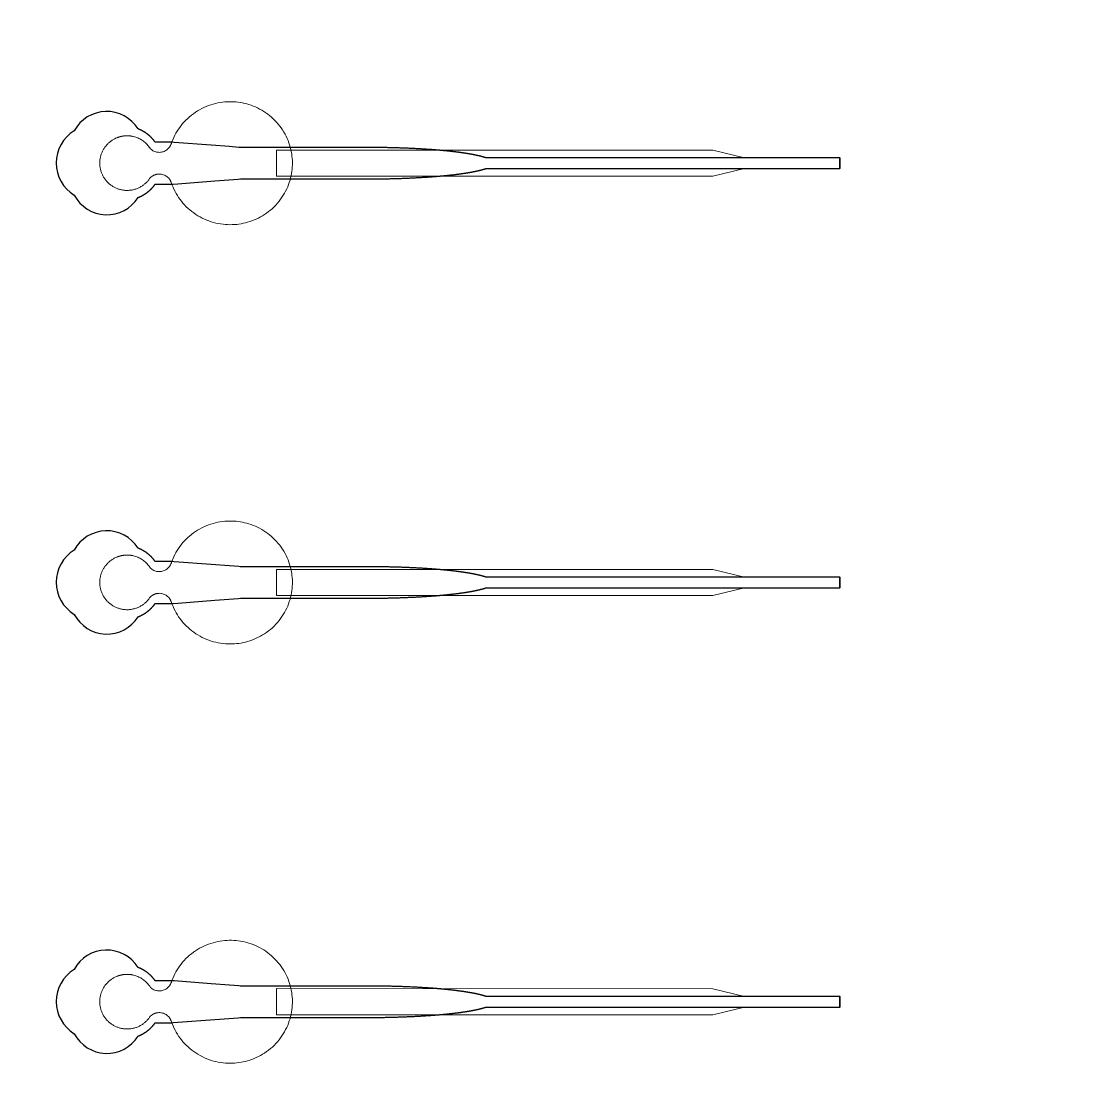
# Model space of a CAD drawing. Header units: inches. Extents: x -52997 to 52003, y -52254 to 52746.
# Drawn here: x 12272 to 17342, y -6581 to -1513 of the extents above; entities that cross this region are included whole.
import ezdxf

# ---------------------------------------------------------------- set-up
doc = ezdxf.new("R2010")
doc.units = ezdxf.units.IN
doc.header["$MEASUREMENT"] = 0
doc.layers.add('1', color=1, linetype='Continuous')
doc.layers.add('2', color=140, linetype='Continuous', lineweight=0)
doc.layers.add('3', color=90, linetype='Continuous', lineweight=0)

msp = doc.modelspace()

# ---------------------------------------------------------------- linework, layer by layer
at = {"layer": '1'}
for points in [[(-16283.4, -47485.7), (0, -47485.7), (16283.4, -47485.7, 5.999107)], [(-16250, -47285.7), (0, -47285.7), (16250, -47285.7, 5.986812)], [(-13685.8, -45485.7), (0, -45485.7), (13685.8, -45485.7, 6.794322)], [(12829.1, -2353.6), (12829.5, -2353.4), (12830.3, -2353.1), (12831.2, -2352.8), (12832, -2352.4), (12832.8, -2352.1), (12833.7, -2351.8), (12834.5, -2351.4), (12835.4, -2351), (12836.2, -2350.7), (12837.1, -2350.3), (12838, -2349.9), (12838.8, -2349.5), (12839.7, -2349.1), (12840.5, -2348.7), (12841.4, -2348.3), (12842.2, -2347.9), (12843.1, -2347.5), (12844, -2347.1), (12844.8, -2346.6), (12845.7, -2346.2), (12846.5, -2345.8), (12847.4, -2345.3), (12848.2, -2344.9), (12849.1, -2344.4), (12850, -2343.9), (12850.8, -2343.5), (12851.7, -2343), (12852.5, -2342.5), (12853.4, -2342), (12854.2, -2341.5), (12855.1, -2341), (12855.9, -2340.5), (12856.8, -2340), (12857.6, -2339.5), (12858.5, -2339), (12859.3, -2338.4), (12860.2, -2337.9), (12861, -2337.3), (12861.9, -2336.8), (12862.7, -2336.2), (12863.6, -2335.7), (12864.4, -2335.1), (12865.2, -2334.6), (12866.1, -2334), (12866.9, -2333.4), (12867.7, -2332.8), (12868.6, -2332.2), (12869.4, -2331.6), (12870.2, -2331), (12871, -2330.4), (12871.8, -2329.8), (12872.6, -2329.2), (12873.5, -2328.6), (12874.3, -2328), (12875.1, -2327.3), (12875.9, -2326.7), (12876.7, -2326.1), (12877.5, -2325.4), (12878.3, -2324.8), (12879, -2324.1), (12879.8, -2323.5), (12880.6, -2322.8), (12881.4, -2322.2), (12882.2, -2321.5), (12882.9, -2320.8), (12883.7, -2320.1), (12884.5, -2319.5), (12885.2, -2318.8), (12886, -2318.1), (12886.7, -2317.4), (12887.5, -2316.7), (12888.2, -2316), (12888.9, -2315.3), (12889.7, -2314.6), (12890.4, -2313.9), (12891.1, -2313.2), (12891.8, -2312.5), (12892.5, -2311.7), (12893.2, -2311), (12893.9, -2310.3), (12894.6, -2309.6), (12895.3, -2308.8), (12896, -2308.1), (12896.7, -2307.4), (12897.3, -2306.6), (12898, -2305.9), (12898.7, -2305.2), (12899.3, -2304.4), (12900, -2303.7), (12900.6, -2302.9), (12901.3, -2302.2), (12901.9, -2301.4), (12902.5, -2300.7), (12903.2, -2299.9), (12903.8, -2299.1), (12904.4, -2298.4), (12905, -2297.6), (12905.6, -2296.9), (12906.2, -2296.1), (12906.8, -2295.3), (12907.3, -2294.6), (12907.9, -2293.8), (12908.5, -2293), (12909, -2292.3), (12909.6, -2291.5), (12910.1, -2290.7), (12910.7, -2290), (12954.3, -2290), (12976.1, -2290), (12987, -2290), (12989.7, -2290), (12991, -2290), (12991.1, -2290), (12991.1, -2290), (12991.1, -2290), (12991.1, -2290), (12991.1, -2289.9), (12991.2, -2289.9), (12991.6, -2289.9), (12992.2, -2289.9), (12993.6, -2289.8), (12996.4, -2289.5), (13018.5, -2287.9), (13195.1, -2274.3), (13283.4, -2267.5), (13305.5, -2265.8), (13316.6, -2265), (13316.9, -2265), (13317, -2265), (13317, -2265), (13317.1, -2265), (13317.2, -2265), (13317.5, -2265), (13578, -2265), (13584.3, -2265), (13596.9, -2265), (13697.4, -2265), (13898.4, -2265), (13911, -2265), (13917.3, -2265), (13920.4, -2265), (13922, -2265), (13922.4, -2265), (13922.6, -2265), (13922.7, -2265), (13922.7, -2265), (13922.7, -2265), (13922.8, -2265), (13923.3, -2265), (13927.9, -2264.9), (13932.5, -2264.9), (13937.1, -2264.9), (13941.8, -2264.9), (13946.4, -2264.9), (13951.1, -2264.9), (13955.7, -2264.8), (13960.4, -2264.8), (13965.1, -2264.8), (13969.8, -2264.7), (13974.5, -2264.7), (13979.2, -2264.6), (13984, -2264.6), (13988.7, -2264.5), (13993.5, -2264.4), (13998.2, -2264.4), (14003, -2264.3), (14007.8, -2264.2), (14012.6, -2264.1), (14017.3, -2264), (14022.1, -2263.9), (14026.9, -2263.8), (14031.8, -2263.7), (14036.6, -2263.6), (14041.4, -2263.5), (14046.2, -2263.3), (14051, -2263.2), (14055.9, -2263.1), (14060.7, -2262.9), (14065.5, -2262.8), (14070.3, -2262.6), (14075.2, -2262.5), (14080, -2262.3), (14084.8, -2262.2), (14089.7, -2262), (14094.5, -2261.8), (14099.3, -2261.6), (14104.2, -2261.4), (14109, -2261.2), (14113.8, -2261), (14118.6, -2260.8), (14123.4, -2260.6), (14128.2, -2260.4), (14133, -2260.2), (14137.8, -2260), (14142.6, -2259.7), (14147.4, -2259.5), (14152.2, -2259.3), (14156.9, -2259), (14161.7, -2258.7), (14166.4, -2258.5), (14171.1, -2258.2), (14175.9, -2258), (14180.6, -2257.7), (14185.3, -2257.4), (14189.9, -2257.1), (14194.6, -2256.8), (14199.3, -2256.5), (14203.9, -2256.2), (14208.5, -2255.9), (14213.1, -2255.6), (14217.7, -2255.3), (14222.3, -2254.9), (14224.6, -2254.8), (14226.8, -2254.6), (14229.1, -2254.4), (14231.4, -2254.3), (14233.6, -2254.1), (14235.9, -2253.9), (14238.1, -2253.8), (14240.4, -2253.6), (14242.6, -2253.4), (14244.9, -2253.2), (14247.1, -2253), (14249.3, -2252.9), (14251.5, -2252.7), (14253.8, -2252.5), (14256, -2252.3), (14258.2, -2252.1), (14260.4, -2251.9), (14262.6, -2251.8), (14264.8, -2251.6), (14266.9, -2251.4), (14269.1, -2251.2), (14271.3, -2251), (14273.4, -2250.8), (14275.6, -2250.6), (14277.7, -2250.4), (14279.9, -2250.2), (14282, -2250), (14284.2, -2249.8), (14286.3, -2249.6), (14288.4, -2249.4), (14290.5, -2249.2), (14292.6, -2249), (14294.7, -2248.8), (14296.8, -2248.6), (14298.9, -2248.4), (14301, -2248.2), (14303, -2248), (14305.1, -2247.7), (14307.2, -2247.5), (14309.2, -2247.3), (14311.3, -2247.1), (14313.3, -2246.9), (14315.3, -2246.7), (14317.3, -2246.4), (14319.3, -2246.2), (14321.3, -2246), (14323.3, -2245.8), (14325.3, -2245.6), (14327.3, -2245.3), (14329.3, -2245.1), (14331.2, -2244.9), (14333.2, -2244.7), (14335.2, -2244.4), (14337.1, -2244.2), (14339, -2244), (14341, -2243.7), (14342.9, -2243.5), (14344.8, -2243.3), (14346.7, -2243), (14348.6, -2242.8), (14350.5, -2242.5), (14352.3, -2242.3), (14354.2, -2242.1), (14356, -2241.8), (14357.9, -2241.6), (14359.7, -2241.3), (14361.6, -2241.1), (14363.4, -2240.9), (14365.2, -2240.6), (14367, -2240.4), (14368.8, -2240.1), (14370.6, -2239.9), (14372.4, -2239.6), (14374.1, -2239.4), (14375.9, -2239.1), (14377.6, -2238.9), (14379.4, -2238.6), (14381.1, -2238.3), (14382.8, -2238.1), (14384.5, -2237.8), (14386.2, -2237.6), (14387.9, -2237.3), (14389.6, -2237.1), (14391.3, -2236.8), (14392.9, -2236.5), (14394.6, -2236.3), (14396.2, -2236), (14397.9, -2235.8), (14399.5, -2235.5), (14401.1, -2235.2), (14402.7, -2235), (14404.3, -2234.7), (14405.9, -2234.4), (14407.5, -2234.2), (14409, -2233.9), (14410.6, -2233.6), (14412.1, -2233.3), (14413.6, -2233.1), (14415.2, -2232.8), (14416.7, -2232.5), (14418.2, -2232.3), (14419.7, -2232), (14421.2, -2231.7), (14422.6, -2231.4), (14424.1, -2231.2), (14425.5, -2230.9), (14427, -2230.6), (14428.4, -2230.3), (14429.8, -2230), (14431.2, -2229.8), (14432.6, -2229.5), (14434, -2229.2), (14435.4, -2228.9), (14436.8, -2228.6), (14438.1, -2228.4), (14439.5, -2228.1), (14440.8, -2227.8), (14442.1, -2227.5), (14443.4, -2227.2), (14444.7, -2226.9), (14446, -2226.6), (14447.3, -2226.4), (14448.6, -2226.1), (14449.8, -2225.8), (14451.1, -2225.5), (14452.3, -2225.2), (14453.5, -2224.9), (14454.7, -2224.6), (14456, -2224.3), (14457.1, -2224), (14458.3, -2223.8), (14459.5, -2223.5), (14460.7, -2223.2), (14461.8, -2222.9), (14462.9, -2222.6), (14464.1, -2222.3), (14465.2, -2222), (14466.3, -2221.7), (14467.4, -2221.4), (14468.5, -2221.1), (14469.5, -2220.8), (14470.6, -2220.5), (14471.6, -2220.2), (14472.7, -2219.9), (14473.7, -2219.6), (14474.7, -2219.3), (14475.7, -2219), (14476.7, -2218.8), (14477.7, -2218.5), (14478.7, -2218.2), (14479.6, -2217.9), (14480.6, -2217.6), (14481.5, -2217.3), (14482.5, -2217), (14483.4, -2216.7), (14484.3, -2216.4), (14485.2, -2216.1), (14486.1, -2215.8), (14486.9, -2215.5), (14488.3, -2215), (16174, -2215.2), (16174, -2165), (14488.4, -2165), (14488.1, -2164.9), (14487.3, -2164.6), (14486.4, -2164.2), (14485.5, -2163.9), (14484.6, -2163.6), (14483.7, -2163.3), (14482.8, -2163), (14481.9, -2162.7), (14480.9, -2162.4), (14480, -2162.2), (14479, -2161.9), (14478.1, -2161.6), (14477.1, -2161.3), (14476.1, -2161), (14475.1, -2160.7), (14474.1, -2160.4), (14473, -2160.1), (14472, -2159.8), (14471, -2159.5), (14469.9, -2159.2), (14468.8, -2158.9), (14467.7, -2158.6), (14466.6, -2158.3), (14465.5, -2158), (14464.4, -2157.7), (14463.3, -2157.4), (14462.2, -2157.1), (14461, -2156.8), (14459.9, -2156.5), (14458.7, -2156.2), (14457.5, -2155.9), (14456.3, -2155.6), (14455.1, -2155.4), (14453.9, -2155.1), (14452.7, -2154.8), (14451.4, -2154.5), (14450.2, -2154.2), (14448.9, -2153.9), (14447.7, -2153.6), (14446.4, -2153.3), (14445.1, -2153), (14443.8, -2152.8), (14442.5, -2152.5), (14441.1, -2152.2), (14439.8, -2151.9), (14438.5, -2151.6), (14437.1, -2151.3), (14435.8, -2151.1), (14434.4, -2150.8), (14433, -2150.5), (14431.6, -2150.2), (14430.2, -2149.9), (14428.8, -2149.7), (14427.3, -2149.4), (14425.9, -2149.1), (14424.4, -2148.8), (14423, -2148.5), (14421.5, -2148.3), (14420, -2148), (14418.5, -2147.7), (14417, -2147.4), (14415.5, -2147.2), (14414, -2146.9), (14412.5, -2146.6), (14410.9, -2146.3), (14409.4, -2146.1), (14407.8, -2145.8), (14406.2, -2145.5), (14404.7, -2145.3), (14403.1, -2145), (14401.5, -2144.7), (14399.8, -2144.5), (14398.2, -2144.2), (14396.6, -2143.9), (14394.9, -2143.7), (14393.3, -2143.4), (14391.6, -2143.2), (14390, -2142.9), (14388.3, -2142.6), (14386.6, -2142.4), (14384.9, -2142.1), (14383.2, -2141.9), (14381.5, -2141.6), (14379.7, -2141.4), (14378, -2141.1), (14376.2, -2140.8), (14374.5, -2140.6), (14372.7, -2140.3), (14370.9, -2140.1), (14369.2, -2139.8), (14367.4, -2139.6), (14365.6, -2139.3), (14363.8, -2139.1), (14361.9, -2138.9), (14360.1, -2138.6), (14358.3, -2138.4), (14356.4, -2138.1), (14354.6, -2137.9), (14352.7, -2137.6), (14350.8, -2137.4), (14349, -2137.2), (14347.1, -2136.9), (14345.2, -2136.7), (14343.3, -2136.5), (14341.3, -2136.2), (14339.4, -2136), (14337.5, -2135.8), (14335.6, -2135.5), (14333.6, -2135.3), (14331.7, -2135.1), (14329.7, -2134.8), (14327.7, -2134.6), (14325.7, -2134.4), (14323.8, -2134.2), (14321.8, -2133.9), (14319.8, -2133.7), (14317.7, -2133.5), (14315.7, -2133.3), (14313.7, -2133.1), (14311.7, -2132.8), (14309.6, -2132.6), (14307.6, -2132.4), (14305.5, -2132.2), (14303.5, -2132), (14301.4, -2131.8), (14299.3, -2131.6), (14297.3, -2131.4), (14295.2, -2131.1), (14293.1, -2130.9), (14291, -2130.7), (14288.9, -2130.5), (14286.8, -2130.3), (14284.6, -2130.1), (14282.5, -2129.9), (14280.4, -2129.7), (14278.2, -2129.5), (14276.1, -2129.3), (14273.9, -2129.1), (14271.8, -2128.9), (14269.6, -2128.8), (14267.4, -2128.6), (14265.3, -2128.4), (14263.1, -2128.2), (14260.9, -2128), (14258.7, -2127.8), (14256.5, -2127.6), (14254.3, -2127.4), (14252.1, -2127.3), (14249.9, -2127.1), (14247.7, -2126.9), (14245.4, -2126.7), (14243.2, -2126.5), (14241, -2126.4), (14238.7, -2126.2), (14236.5, -2126), (14234.2, -2125.8), (14232, -2125.7), (14229.7, -2125.5), (14227.5, -2125.3), (14225.2, -2125.2), (14220.6, -2124.8), (14216.1, -2124.5), (14211.5, -2124.2), (14206.9, -2123.9), (14202.3, -2123.6), (14197.6, -2123.3), (14193, -2123), (14188.3, -2122.7), (14183.7, -2122.4), (14179, -2122.1), (14174.3, -2121.9), (14169.6, -2121.6), (14164.9, -2121.3), (14160.1, -2121.1), (14155.4, -2120.8), (14150.6, -2120.6), (14145.9, -2120.3), (14141.1, -2120.1), (14136.4, -2119.9), (14131.6, -2119.6), (14126.8, -2119.4), (14122, -2119.2), (14117.2, -2119), (14112.4, -2118.8), (14107.6, -2118.6), (14102.8, -2118.4), (14098, -2118.2), (14093.2, -2118), (14088.4, -2117.9), (14083.6, -2117.7), (14078.8, -2117.5), (14074, -2117.4), (14069.2, -2117.2), (14064.4, -2117.1), (14059.6, -2116.9), (14054.8, -2116.8), (14050, -2116.7), (14045.2, -2116.5), (14040.4, -2116.4), (14035.6, -2116.3), (14030.8, -2116.2), (14026, -2116.1), (14021.2, -2116), (14016.5, -2115.9), (14011.7, -2115.8), (14007, -2115.7), (14002.2, -2115.6), (13997.5, -2115.5), (13992.7, -2115.5), (13988, -2115.4), (13983.3, -2115.3), (13978.6, -2115.3), (13973.9, -2115.2), (13969.2, -2115.2), (13964.6, -2115.1), (13959.9, -2115.1), (13955.3, -2115.1), (13950.6, -2115), (13946, -2115), (13941.4, -2115), (13936.8, -2115), (13934.5, -2115), (13933.9, -2115), (13933.7, -2115), (13933.5, -2115), (13933.3, -2115), (13931.7, -2115), (13925.3, -2115), (13912.6, -2115), (13861.6, -2115), (13657.7, -2115), (13606.7, -2115), (13581.2, -2115), (13574.8, -2115), (13573.2, -2115), (13317.5, -2115), (13317.1, -2115), (13317, -2115), (13317, -2115), (13316.9, -2115), (13316.9, -2115), (13316.5, -2114.9), (13315.1, -2114.8), (13309.6, -2114.4), (13265.5, -2111), (13177.1, -2104.2), (13000.5, -2090.7), (12995, -2090.2), (12992.2, -2090), (12991.5, -2090), (12991.2, -2090), (12991.1, -2090), (12991.1, -2090), (12991.1, -2090), (12991.1, -2090), (12991.1, -2090), (12991, -2090), (12990.7, -2090), (12988, -2090), (12982.5, -2090), (12971.6, -2090), (12949.8, -2090), (12928, -2090), (12917.1, -2090), (12911.7, -2090), (12911, -2090), (12910.8, -2090), (12910.7, -2090), (12910.7, -2090), (12910.7, -2090), (12910.7, -2090), (12910.7, -2089.9), (12910.3, -2089.4), (12909.5, -2088.2), (12908.7, -2087.1), (12907.8, -2086), (12907, -2084.9), (12906.1, -2083.8), (12905.3, -2082.6), (12904.4, -2081.5), (12903.5, -2080.4), (12902.6, -2079.3), (12901.7, -2078.2), (12900.8, -2077.1), (12899.8, -2076), (12898.9, -2074.9), (12897.9, -2073.8), (12896.9, -2072.7), (12896, -2071.7), (12895, -2070.6), (12893.9, -2069.5), (12892.9, -2068.4), (12891.9, -2067.4), (12890.8, -2066.3), (12889.8, -2065.3), (12888.7, -2064.2), (12887.6, -2063.2), (12886.5, -2062.2), (12885.4, -2061.1), (12884.3, -2060.1), (12883.1, -2059.1), (12882, -2058.1), (12880.8, -2057.1), (12879.7, -2056.1), (12878.5, -2055.1), (12877.3, -2054.2), (12876.1, -2053.2), (12874.9, -2052.3), (12873.7, -2051.3), (12872.4, -2050.4), (12871.2, -2049.4), (12869.9, -2048.5), (12868.7, -2047.6), (12867.4, -2046.7), (12866.1, -2045.8), (12864.9, -2044.9), (12863.6, -2044.1), (12862.3, -2043.2), (12860.9, -2042.4), (12859.6, -2041.5), (12858.3, -2040.7), (12857, -2039.9), (12855.6, -2039.1), (12854.3, -2038.3), (12852.9, -2037.5), (12851.5, -2036.8), (12850.2, -2036), (12848.8, -2035.3), (12847.4, -2034.5), (12846, -2033.8), (12844.6, -2033.1), (12843.2, -2032.4), (12841.8, -2031.8), (12840.4, -2031.1), (12839, -2030.4), (12837.6, -2029.8), (12836.2, -2029.2), (12834.7, -2028.6), (12833.3, -2028), (12831.9, -2027.4), (12830.4, -2026.8), (12829.2, -2026.4, 0.576044), (12524.6, -2035.7, 0.560065), (12524.6, -2342.2, 0.578435)], [(12829.1, -4353.6), (12829.5, -4353.4), (12830.3, -4353.1), (12831.2, -4352.8), (12832, -4352.4), (12832.8, -4352.1), (12833.7, -4351.8), (12834.5, -4351.4), (12835.4, -4351), (12836.2, -4350.7), (12837.1, -4350.3), (12838, -4349.9), (12838.8, -4349.5), (12839.7, -4349.1), (12840.5, -4348.7), (12841.4, -4348.3), (12842.2, -4347.9), (12843.1, -4347.5), (12844, -4347.1), (12844.8, -4346.6), (12845.7, -4346.2), (12846.5, -4345.8), (12847.4, -4345.3), (12848.2, -4344.9), (12849.1, -4344.4), (12850, -4343.9), (12850.8, -4343.5), (12851.7, -4343), (12852.5, -4342.5), (12853.4, -4342), (12854.2, -4341.5), (12855.1, -4341), (12855.9, -4340.5), (12856.8, -4340), (12857.6, -4339.5), (12858.5, -4339), (12859.3, -4338.4), (12860.2, -4337.9), (12861, -4337.3), (12861.9, -4336.8), (12862.7, -4336.2), (12863.6, -4335.7), (12864.4, -4335.1), (12865.2, -4334.6), (12866.1, -4334), (12866.9, -4333.4), (12867.7, -4332.8), (12868.6, -4332.2), (12869.4, -4331.6), (12870.2, -4331), (12871, -4330.4), (12871.8, -4329.8), (12872.6, -4329.2), (12873.5, -4328.6), (12874.3, -4328), (12875.1, -4327.3), (12875.9, -4326.7), (12876.7, -4326.1), (12877.5, -4325.4), (12878.3, -4324.8), (12879, -4324.1), (12879.8, -4323.5), (12880.6, -4322.8), (12881.4, -4322.2), (12882.2, -4321.5), (12882.9, -4320.8), (12883.7, -4320.1), (12884.5, -4319.5), (12885.2, -4318.8), (12886, -4318.1), (12886.7, -4317.4), (12887.5, -4316.7), (12888.2, -4316), (12888.9, -4315.3), (12889.7, -4314.6), (12890.4, -4313.9), (12891.1, -4313.2), (12891.8, -4312.5), (12892.5, -4311.7), (12893.2, -4311), (12893.9, -4310.3), (12894.6, -4309.6), (12895.3, -4308.8), (12896, -4308.1), (12896.7, -4307.4), (12897.3, -4306.6), (12898, -4305.9), (12898.7, -4305.2), (12899.3, -4304.4), (12900, -4303.7), (12900.6, -4302.9), (12901.3, -4302.2), (12901.9, -4301.4), (12902.5, -4300.7), (12903.2, -4299.9), (12903.8, -4299.1), (12904.4, -4298.4), (12905, -4297.6), (12905.6, -4296.9), (12906.2, -4296.1), (12906.8, -4295.3), (12907.3, -4294.6), (12907.9, -4293.8), (12908.5, -4293), (12909, -4292.3), (12909.6, -4291.5), (12910.1, -4290.7), (12910.7, -4290), (12954.3, -4290), (12976.1, -4290), (12987, -4290), (12989.7, -4290), (12991, -4290), (12991.1, -4290), (12991.1, -4290), (12991.1, -4290), (12991.1, -4290), (12991.1, -4289.9), (12991.2, -4289.9), (12991.6, -4289.9), (12992.2, -4289.9), (12993.6, -4289.8), (12996.4, -4289.5), (13018.5, -4287.9), (13195.1, -4274.3), (13283.4, -4267.5), (13305.5, -4265.8), (13316.6, -4265), (13316.9, -4265), (13317, -4265), (13317, -4265), (13317.1, -4265), (13317.2, -4265), (13317.5, -4265), (13578, -4265), (13584.3, -4265), (13596.9, -4265), (13697.4, -4265), (13898.4, -4265), (13911, -4265), (13917.3, -4265), (13920.4, -4265), (13922, -4265), (13922.4, -4265), (13922.6, -4265), (13922.7, -4265), (13922.7, -4265), (13922.7, -4265), (13922.8, -4265), (13923.3, -4265), (13927.9, -4264.9), (13932.5, -4264.9), (13937.1, -4264.9), (13941.8, -4264.9), (13946.4, -4264.9), (13951.1, -4264.9), (13955.7, -4264.8), (13960.4, -4264.8), (13965.1, -4264.8), (13969.8, -4264.7), (13974.5, -4264.7), (13979.2, -4264.6), (13984, -4264.6), (13988.7, -4264.5), (13993.5, -4264.4), (13998.2, -4264.4), (14003, -4264.3), (14007.8, -4264.2), (14012.6, -4264.1), (14017.3, -4264), (14022.1, -4263.9), (14026.9, -4263.8), (14031.8, -4263.7), (14036.6, -4263.6), (14041.4, -4263.5), (14046.2, -4263.3), (14051, -4263.2), (14055.9, -4263.1), (14060.7, -4262.9), (14065.5, -4262.8), (14070.3, -4262.6), (14075.2, -4262.5), (14080, -4262.3), (14084.8, -4262.2), (14089.7, -4262), (14094.5, -4261.8), (14099.3, -4261.6), (14104.2, -4261.4), (14109, -4261.2), (14113.8, -4261), (14118.6, -4260.8), (14123.4, -4260.6), (14128.2, -4260.4), (14133, -4260.2), (14137.8, -4260), (14142.6, -4259.7), (14147.4, -4259.5), (14152.2, -4259.3), (14156.9, -4259), (14161.7, -4258.7), (14166.4, -4258.5), (14171.1, -4258.2), (14175.9, -4258), (14180.6, -4257.7), (14185.3, -4257.4), (14189.9, -4257.1), (14194.6, -4256.8), (14199.3, -4256.5), (14203.9, -4256.2), (14208.5, -4255.9), (14213.1, -4255.6), (14217.7, -4255.3), (14222.3, -4254.9), (14224.6, -4254.8), (14226.8, -4254.6), (14229.1, -4254.4), (14231.4, -4254.3), (14233.6, -4254.1), (14235.9, -4253.9), (14238.1, -4253.8), (14240.4, -4253.6), (14242.6, -4253.4), (14244.9, -4253.2), (14247.1, -4253), (14249.3, -4252.9), (14251.5, -4252.7), (14253.8, -4252.5), (14256, -4252.3), (14258.2, -4252.1), (14260.4, -4251.9), (14262.6, -4251.8), (14264.8, -4251.6), (14266.9, -4251.4), (14269.1, -4251.2), (14271.3, -4251), (14273.4, -4250.8), (14275.6, -4250.6), (14277.7, -4250.4), (14279.9, -4250.2), (14282, -4250), (14284.2, -4249.8), (14286.3, -4249.6), (14288.4, -4249.4), (14290.5, -4249.2), (14292.6, -4249), (14294.7, -4248.8), (14296.8, -4248.6), (14298.9, -4248.4), (14301, -4248.2), (14303, -4248), (14305.1, -4247.7), (14307.2, -4247.5), (14309.2, -4247.3), (14311.3, -4247.1), (14313.3, -4246.9), (14315.3, -4246.7), (14317.3, -4246.4), (14319.3, -4246.2), (14321.3, -4246), (14323.3, -4245.8), (14325.3, -4245.6), (14327.3, -4245.3), (14329.3, -4245.1), (14331.2, -4244.9), (14333.2, -4244.7), (14335.2, -4244.4), (14337.1, -4244.2), (14339, -4244), (14341, -4243.7), (14342.9, -4243.5), (14344.8, -4243.3), (14346.7, -4243), (14348.6, -4242.8), (14350.5, -4242.5), (14352.3, -4242.3), (14354.2, -4242.1), (14356, -4241.8), (14357.9, -4241.6), (14359.7, -4241.3), (14361.6, -4241.1), (14363.4, -4240.9), (14365.2, -4240.6), (14367, -4240.4), (14368.8, -4240.1), (14370.6, -4239.9), (14372.4, -4239.6), (14374.1, -4239.4), (14375.9, -4239.1), (14377.6, -4238.9), (14379.4, -4238.6), (14381.1, -4238.3), (14382.8, -4238.1), (14384.5, -4237.8), (14386.2, -4237.6), (14387.9, -4237.3), (14389.6, -4237.1), (14391.3, -4236.8), (14392.9, -4236.5), (14394.6, -4236.3), (14396.2, -4236), (14397.9, -4235.8), (14399.5, -4235.5), (14401.1, -4235.2), (14402.7, -4235), (14404.3, -4234.7), (14405.9, -4234.4), (14407.5, -4234.2), (14409, -4233.9), (14410.6, -4233.6), (14412.1, -4233.3), (14413.6, -4233.1), (14415.2, -4232.8), (14416.7, -4232.5), (14418.2, -4232.3), (14419.7, -4232), (14421.2, -4231.7), (14422.6, -4231.4), (14424.1, -4231.2), (14425.5, -4230.9), (14427, -4230.6), (14428.4, -4230.3), (14429.8, -4230), (14431.2, -4229.8), (14432.6, -4229.5), (14434, -4229.2), (14435.4, -4228.9), (14436.8, -4228.6), (14438.1, -4228.4), (14439.5, -4228.1), (14440.8, -4227.8), (14442.1, -4227.5), (14443.4, -4227.2), (14444.7, -4226.9), (14446, -4226.6), (14447.3, -4226.4), (14448.6, -4226.1), (14449.8, -4225.8), (14451.1, -4225.5), (14452.3, -4225.2), (14453.5, -4224.9), (14454.7, -4224.6), (14456, -4224.3), (14457.1, -4224), (14458.3, -4223.8), (14459.5, -4223.5), (14460.7, -4223.2), (14461.8, -4222.9), (14462.9, -4222.6), (14464.1, -4222.3), (14465.2, -4222), (14466.3, -4221.7), (14467.4, -4221.4), (14468.5, -4221.1), (14469.5, -4220.8), (14470.6, -4220.5), (14471.6, -4220.2), (14472.7, -4219.9), (14473.7, -4219.6), (14474.7, -4219.3), (14475.7, -4219), (14476.7, -4218.8), (14477.7, -4218.5), (14478.7, -4218.2), (14479.6, -4217.9), (14480.6, -4217.6), (14481.5, -4217.3), (14482.5, -4217), (14483.4, -4216.7), (14484.3, -4216.4), (14485.2, -4216.1), (14486.1, -4215.8), (14486.9, -4215.5), (14488.3, -4215), (16174, -4215.2), (16174, -4165), (14488.4, -4165), (14488.1, -4164.9), (14487.3, -4164.6), (14486.4, -4164.2), (14485.5, -4163.9), (14484.6, -4163.6), (14483.7, -4163.3), (14482.8, -4163), (14481.9, -4162.7), (14480.9, -4162.4), (14480, -4162.2), (14479, -4161.9), (14478.1, -4161.6), (14477.1, -4161.3), (14476.1, -4161), (14475.1, -4160.7), (14474.1, -4160.4), (14473, -4160.1), (14472, -4159.8), (14471, -4159.5), (14469.9, -4159.2), (14468.8, -4158.9), (14467.7, -4158.6), (14466.6, -4158.3), (14465.5, -4158), (14464.4, -4157.7), (14463.3, -4157.4), (14462.2, -4157.1), (14461, -4156.8), (14459.9, -4156.5), (14458.7, -4156.2), (14457.5, -4155.9), (14456.3, -4155.6), (14455.1, -4155.4), (14453.9, -4155.1), (14452.7, -4154.8), (14451.4, -4154.5), (14450.2, -4154.2), (14448.9, -4153.9), (14447.7, -4153.6), (14446.4, -4153.3), (14445.1, -4153), (14443.8, -4152.8), (14442.5, -4152.5), (14441.1, -4152.2), (14439.8, -4151.9), (14438.5, -4151.6), (14437.1, -4151.3), (14435.8, -4151.1), (14434.4, -4150.8), (14433, -4150.5), (14431.6, -4150.2), (14430.2, -4149.9), (14428.8, -4149.7), (14427.3, -4149.4), (14425.9, -4149.1), (14424.4, -4148.8), (14423, -4148.5), (14421.5, -4148.3), (14420, -4148), (14418.5, -4147.7), (14417, -4147.4), (14415.5, -4147.2), (14414, -4146.9), (14412.5, -4146.6), (14410.9, -4146.3), (14409.4, -4146.1), (14407.8, -4145.8), (14406.2, -4145.5), (14404.7, -4145.3), (14403.1, -4145), (14401.5, -4144.7), (14399.8, -4144.5), (14398.2, -4144.2), (14396.6, -4143.9), (14394.9, -4143.7), (14393.3, -4143.4), (14391.6, -4143.2), (14390, -4142.9), (14388.3, -4142.6), (14386.6, -4142.4), (14384.9, -4142.1), (14383.2, -4141.9), (14381.5, -4141.6), (14379.7, -4141.4), (14378, -4141.1), (14376.2, -4140.8), (14374.5, -4140.6), (14372.7, -4140.3), (14370.9, -4140.1), (14369.2, -4139.8), (14367.4, -4139.6), (14365.6, -4139.3), (14363.8, -4139.1), (14361.9, -4138.9), (14360.1, -4138.6), (14358.3, -4138.4), (14356.4, -4138.1), (14354.6, -4137.9), (14352.7, -4137.6), (14350.8, -4137.4), (14349, -4137.2), (14347.1, -4136.9), (14345.2, -4136.7), (14343.3, -4136.5), (14341.3, -4136.2), (14339.4, -4136), (14337.5, -4135.8), (14335.6, -4135.5), (14333.6, -4135.3), (14331.7, -4135.1), (14329.7, -4134.8), (14327.7, -4134.6), (14325.7, -4134.4), (14323.8, -4134.2), (14321.8, -4133.9), (14319.8, -4133.7), (14317.7, -4133.5), (14315.7, -4133.3), (14313.7, -4133.1), (14311.7, -4132.8), (14309.6, -4132.6), (14307.6, -4132.4), (14305.5, -4132.2), (14303.5, -4132), (14301.4, -4131.8), (14299.3, -4131.6), (14297.3, -4131.4), (14295.2, -4131.1), (14293.1, -4130.9), (14291, -4130.7), (14288.9, -4130.5), (14286.8, -4130.3), (14284.6, -4130.1), (14282.5, -4129.9), (14280.4, -4129.7), (14278.2, -4129.5), (14276.1, -4129.3), (14273.9, -4129.1), (14271.8, -4128.9), (14269.6, -4128.8), (14267.4, -4128.6), (14265.3, -4128.4), (14263.1, -4128.2), (14260.9, -4128), (14258.7, -4127.8), (14256.5, -4127.6), (14254.3, -4127.4), (14252.1, -4127.3), (14249.9, -4127.1), (14247.7, -4126.9), (14245.4, -4126.7), (14243.2, -4126.5), (14241, -4126.4), (14238.7, -4126.2), (14236.5, -4126), (14234.2, -4125.8), (14232, -4125.7), (14229.7, -4125.5), (14227.5, -4125.3), (14225.2, -4125.2), (14220.6, -4124.8), (14216.1, -4124.5), (14211.5, -4124.2), (14206.9, -4123.9), (14202.3, -4123.6), (14197.6, -4123.3), (14193, -4123), (14188.3, -4122.7), (14183.7, -4122.4), (14179, -4122.1), (14174.3, -4121.9), (14169.6, -4121.6), (14164.9, -4121.3), (14160.1, -4121.1), (14155.4, -4120.8), (14150.6, -4120.6), (14145.9, -4120.3), (14141.1, -4120.1), (14136.4, -4119.9), (14131.6, -4119.6), (14126.8, -4119.4), (14122, -4119.2), (14117.2, -4119), (14112.4, -4118.8), (14107.6, -4118.6), (14102.8, -4118.4), (14098, -4118.2), (14093.2, -4118), (14088.4, -4117.9), (14083.6, -4117.7), (14078.8, -4117.5), (14074, -4117.4), (14069.2, -4117.2), (14064.4, -4117.1), (14059.6, -4116.9), (14054.8, -4116.8), (14050, -4116.7), (14045.2, -4116.5), (14040.4, -4116.4), (14035.6, -4116.3), (14030.8, -4116.2), (14026, -4116.1), (14021.2, -4116), (14016.5, -4115.9), (14011.7, -4115.8), (14007, -4115.7), (14002.2, -4115.6), (13997.5, -4115.5), (13992.7, -4115.5), (13988, -4115.4), (13983.3, -4115.3), (13978.6, -4115.3), (13973.9, -4115.2), (13969.2, -4115.2), (13964.6, -4115.1), (13959.9, -4115.1), (13955.3, -4115.1), (13950.6, -4115), (13946, -4115), (13941.4, -4115), (13936.8, -4115), (13934.5, -4115), (13933.9, -4115), (13933.7, -4115), (13933.5, -4115), (13933.3, -4115), (13931.7, -4115), (13925.3, -4115), (13912.6, -4115), (13861.6, -4115), (13657.7, -4115), (13606.7, -4115), (13581.2, -4115), (13574.8, -4115), (13573.2, -4115), (13317.5, -4115), (13317.1, -4115), (13317, -4115), (13317, -4115), (13316.9, -4115), (13316.9, -4115), (13316.5, -4114.9), (13315.1, -4114.8), (13309.6, -4114.4), (13265.5, -4111), (13177.1, -4104.2), (13000.5, -4090.7), (12995, -4090.2), (12992.2, -4090), (12991.5, -4090), (12991.2, -4090), (12991.1, -4090), (12991.1, -4090), (12991.1, -4090), (12991.1, -4090), (12991.1, -4090), (12991, -4090), (12990.7, -4090), (12988, -4090), (12982.5, -4090), (12971.6, -4090), (12949.8, -4090), (12928, -4090), (12917.1, -4090), (12911.7, -4090), (12911, -4090), (12910.8, -4090), (12910.7, -4090), (12910.7, -4090), (12910.7, -4090), (12910.7, -4090), (12910.7, -4089.9), (12910.3, -4089.4), (12909.5, -4088.2), (12908.7, -4087.1), (12907.8, -4086), (12907, -4084.9), (12906.1, -4083.8), (12905.3, -4082.6), (12904.4, -4081.5), (12903.5, -4080.4), (12902.6, -4079.3), (12901.7, -4078.2), (12900.8, -4077.1), (12899.8, -4076), (12898.9, -4074.9), (12897.9, -4073.8), (12896.9, -4072.7), (12896, -4071.7), (12895, -4070.6), (12893.9, -4069.5), (12892.9, -4068.4), (12891.9, -4067.4), (12890.8, -4066.3), (12889.8, -4065.3), (12888.7, -4064.2), (12887.6, -4063.2), (12886.5, -4062.2), (12885.4, -4061.1), (12884.3, -4060.1), (12883.1, -4059.1), (12882, -4058.1), (12880.8, -4057.1), (12879.7, -4056.1), (12878.5, -4055.1), (12877.3, -4054.2), (12876.1, -4053.2), (12874.9, -4052.3), (12873.7, -4051.3), (12872.4, -4050.4), (12871.2, -4049.4), (12869.9, -4048.5), (12868.7, -4047.6), (12867.4, -4046.7), (12866.1, -4045.8), (12864.9, -4044.9), (12863.6, -4044.1), (12862.3, -4043.2), (12860.9, -4042.4), (12859.6, -4041.5), (12858.3, -4040.7), (12857, -4039.9), (12855.6, -4039.1), (12854.3, -4038.3), (12852.9, -4037.5), (12851.5, -4036.8), (12850.2, -4036), (12848.8, -4035.3), (12847.4, -4034.5), (12846, -4033.8), (12844.6, -4033.1), (12843.2, -4032.4), (12841.8, -4031.8), (12840.4, -4031.1), (12839, -4030.4), (12837.6, -4029.8), (12836.2, -4029.2), (12834.7, -4028.6), (12833.3, -4028), (12831.9, -4027.4), (12830.4, -4026.8), (12829.2, -4026.4, 0.576044), (12524.6, -4035.7, 0.560065), (12524.6, -4342.2, 0.578435)], [(12829.1, -6353.6), (12829.5, -6353.4), (12830.3, -6353.1), (12831.2, -6352.8), (12832, -6352.4), (12832.8, -6352.1), (12833.7, -6351.8), (12834.5, -6351.4), (12835.4, -6351), (12836.2, -6350.7), (12837.1, -6350.3), (12838, -6349.9), (12838.8, -6349.5), (12839.7, -6349.1), (12840.5, -6348.7), (12841.4, -6348.3), (12842.2, -6347.9), (12843.1, -6347.5), (12844, -6347.1), (12844.8, -6346.6), (12845.7, -6346.2), (12846.5, -6345.8), (12847.4, -6345.3), (12848.2, -6344.9), (12849.1, -6344.4), (12850, -6343.9), (12850.8, -6343.5), (12851.7, -6343), (12852.5, -6342.5), (12853.4, -6342), (12854.2, -6341.5), (12855.1, -6341), (12855.9, -6340.5), (12856.8, -6340), (12857.6, -6339.5), (12858.5, -6339), (12859.3, -6338.4), (12860.2, -6337.9), (12861, -6337.3), (12861.9, -6336.8), (12862.7, -6336.2), (12863.6, -6335.7), (12864.4, -6335.1), (12865.2, -6334.6), (12866.1, -6334), (12866.9, -6333.4), (12867.7, -6332.8), (12868.6, -6332.2), (12869.4, -6331.6), (12870.2, -6331), (12871, -6330.4), (12871.8, -6329.8), (12872.6, -6329.2), (12873.5, -6328.6), (12874.3, -6328), (12875.1, -6327.3), (12875.9, -6326.7), (12876.7, -6326.1), (12877.5, -6325.4), (12878.3, -6324.8), (12879, -6324.1), (12879.8, -6323.5), (12880.6, -6322.8), (12881.4, -6322.2), (12882.2, -6321.5), (12882.9, -6320.8), (12883.7, -6320.1), (12884.5, -6319.5), (12885.2, -6318.8), (12886, -6318.1), (12886.7, -6317.4), (12887.5, -6316.7), (12888.2, -6316), (12888.9, -6315.3), (12889.7, -6314.6), (12890.4, -6313.9), (12891.1, -6313.2), (12891.8, -6312.5), (12892.5, -6311.7), (12893.2, -6311), (12893.9, -6310.3), (12894.6, -6309.6), (12895.3, -6308.8), (12896, -6308.1), (12896.7, -6307.4), (12897.3, -6306.6), (12898, -6305.9), (12898.7, -6305.2), (12899.3, -6304.4), (12900, -6303.7), (12900.6, -6302.9), (12901.3, -6302.2), (12901.9, -6301.4), (12902.5, -6300.7), (12903.2, -6299.9), (12903.8, -6299.1), (12904.4, -6298.4), (12905, -6297.6), (12905.6, -6296.9), (12906.2, -6296.1), (12906.8, -6295.3), (12907.3, -6294.6), (12907.9, -6293.8), (12908.5, -6293), (12909, -6292.3), (12909.6, -6291.5), (12910.1, -6290.7), (12910.7, -6290), (12954.3, -6290), (12976.1, -6290), (12987, -6290), (12989.7, -6290), (12991, -6290), (12991.1, -6290), (12991.1, -6290), (12991.1, -6290), (12991.1, -6290), (12991.1, -6289.9), (12991.2, -6289.9), (12991.6, -6289.9), (12992.2, -6289.9), (12993.6, -6289.8), (12996.4, -6289.5), (13018.5, -6287.9), (13195.1, -6274.3), (13283.4, -6267.5), (13305.5, -6265.8), (13316.6, -6265), (13316.9, -6265), (13317, -6265), (13317, -6265), (13317.1, -6265), (13317.2, -6265), (13317.5, -6265), (13578, -6265), (13584.3, -6265), (13596.9, -6265), (13697.4, -6265), (13898.4, -6265), (13911, -6265), (13917.3, -6265), (13920.4, -6265), (13922, -6265), (13922.4, -6265), (13922.6, -6265), (13922.7, -6265), (13922.7, -6265), (13922.7, -6265), (13922.8, -6265), (13923.3, -6265), (13927.9, -6264.9), (13932.5, -6264.9), (13937.1, -6264.9), (13941.8, -6264.9), (13946.4, -6264.9), (13951.1, -6264.9), (13955.7, -6264.8), (13960.4, -6264.8), (13965.1, -6264.8), (13969.8, -6264.7), (13974.5, -6264.7), (13979.2, -6264.6), (13984, -6264.6), (13988.7, -6264.5), (13993.5, -6264.4), (13998.2, -6264.4), (14003, -6264.3), (14007.8, -6264.2), (14012.6, -6264.1), (14017.3, -6264), (14022.1, -6263.9), (14026.9, -6263.8), (14031.8, -6263.7), (14036.6, -6263.6), (14041.4, -6263.5), (14046.2, -6263.3), (14051, -6263.2), (14055.9, -6263.1), (14060.7, -6262.9), (14065.5, -6262.8), (14070.3, -6262.6), (14075.2, -6262.5), (14080, -6262.3), (14084.8, -6262.2), (14089.7, -6262), (14094.5, -6261.8), (14099.3, -6261.6), (14104.2, -6261.4), (14109, -6261.2), (14113.8, -6261), (14118.6, -6260.8), (14123.4, -6260.6), (14128.2, -6260.4), (14133, -6260.2), (14137.8, -6260), (14142.6, -6259.7), (14147.4, -6259.5), (14152.2, -6259.3), (14156.9, -6259), (14161.7, -6258.7), (14166.4, -6258.5), (14171.1, -6258.2), (14175.9, -6258), (14180.6, -6257.7), (14185.3, -6257.4), (14189.9, -6257.1), (14194.6, -6256.8), (14199.3, -6256.5), (14203.9, -6256.2), (14208.5, -6255.9), (14213.1, -6255.6), (14217.7, -6255.3), (14222.3, -6254.9), (14224.6, -6254.8), (14226.8, -6254.6), (14229.1, -6254.4), (14231.4, -6254.3), (14233.6, -6254.1), (14235.9, -6253.9), (14238.1, -6253.8), (14240.4, -6253.6), (14242.6, -6253.4), (14244.9, -6253.2), (14247.1, -6253), (14249.3, -6252.9), (14251.5, -6252.7), (14253.8, -6252.5), (14256, -6252.3), (14258.2, -6252.1), (14260.4, -6251.9), (14262.6, -6251.8), (14264.8, -6251.6), (14266.9, -6251.4), (14269.1, -6251.2), (14271.3, -6251), (14273.4, -6250.8), (14275.6, -6250.6), (14277.7, -6250.4), (14279.9, -6250.2), (14282, -6250), (14284.2, -6249.8), (14286.3, -6249.6), (14288.4, -6249.4), (14290.5, -6249.2), (14292.6, -6249), (14294.7, -6248.8), (14296.8, -6248.6), (14298.9, -6248.4), (14301, -6248.2), (14303, -6248), (14305.1, -6247.7), (14307.2, -6247.5), (14309.2, -6247.3), (14311.3, -6247.1), (14313.3, -6246.9), (14315.3, -6246.7), (14317.3, -6246.4), (14319.3, -6246.2), (14321.3, -6246), (14323.3, -6245.8), (14325.3, -6245.6), (14327.3, -6245.3), (14329.3, -6245.1), (14331.2, -6244.9), (14333.2, -6244.7), (14335.2, -6244.4), (14337.1, -6244.2), (14339, -6244), (14341, -6243.7), (14342.9, -6243.5), (14344.8, -6243.3), (14346.7, -6243), (14348.6, -6242.8), (14350.5, -6242.5), (14352.3, -6242.3), (14354.2, -6242.1), (14356, -6241.8), (14357.9, -6241.6), (14359.7, -6241.3), (14361.6, -6241.1), (14363.4, -6240.9), (14365.2, -6240.6), (14367, -6240.4), (14368.8, -6240.1), (14370.6, -6239.9), (14372.4, -6239.6), (14374.1, -6239.4), (14375.9, -6239.1), (14377.6, -6238.9), (14379.4, -6238.6), (14381.1, -6238.3), (14382.8, -6238.1), (14384.5, -6237.8), (14386.2, -6237.6), (14387.9, -6237.3), (14389.6, -6237.1), (14391.3, -6236.8), (14392.9, -6236.5), (14394.6, -6236.3), (14396.2, -6236), (14397.9, -6235.8), (14399.5, -6235.5), (14401.1, -6235.2), (14402.7, -6235), (14404.3, -6234.7), (14405.9, -6234.4), (14407.5, -6234.2), (14409, -6233.9), (14410.6, -6233.6), (14412.1, -6233.3), (14413.6, -6233.1), (14415.2, -6232.8), (14416.7, -6232.5), (14418.2, -6232.3), (14419.7, -6232), (14421.2, -6231.7), (14422.6, -6231.4), (14424.1, -6231.2), (14425.5, -6230.9), (14427, -6230.6), (14428.4, -6230.3), (14429.8, -6230), (14431.2, -6229.8), (14432.6, -6229.5), (14434, -6229.2), (14435.4, -6228.9), (14436.8, -6228.6), (14438.1, -6228.4), (14439.5, -6228.1), (14440.8, -6227.8), (14442.1, -6227.5), (14443.4, -6227.2), (14444.7, -6226.9), (14446, -6226.6), (14447.3, -6226.4), (14448.6, -6226.1), (14449.8, -6225.8), (14451.1, -6225.5), (14452.3, -6225.2), (14453.5, -6224.9), (14454.7, -6224.6), (14456, -6224.3), (14457.1, -6224), (14458.3, -6223.8), (14459.5, -6223.5), (14460.7, -6223.2), (14461.8, -6222.9), (14462.9, -6222.6), (14464.1, -6222.3), (14465.2, -6222), (14466.3, -6221.7), (14467.4, -6221.4), (14468.5, -6221.1), (14469.5, -6220.8), (14470.6, -6220.5), (14471.6, -6220.2), (14472.7, -6219.9), (14473.7, -6219.6), (14474.7, -6219.3), (14475.7, -6219), (14476.7, -6218.8), (14477.7, -6218.5), (14478.7, -6218.2), (14479.6, -6217.9), (14480.6, -6217.6), (14481.5, -6217.3), (14482.5, -6217), (14483.4, -6216.7), (14484.3, -6216.4), (14485.2, -6216.1), (14486.1, -6215.8), (14486.9, -6215.5), (14488.3, -6215), (16174, -6215.2), (16174, -6165), (14488.4, -6165), (14488.1, -6164.9), (14487.3, -6164.6), (14486.4, -6164.2), (14485.5, -6163.9), (14484.6, -6163.6), (14483.7, -6163.3), (14482.8, -6163), (14481.9, -6162.7), (14480.9, -6162.4), (14480, -6162.2), (14479, -6161.9), (14478.1, -6161.6), (14477.1, -6161.3), (14476.1, -6161), (14475.1, -6160.7), (14474.1, -6160.4), (14473, -6160.1), (14472, -6159.8), (14471, -6159.5), (14469.9, -6159.2), (14468.8, -6158.9), (14467.7, -6158.6), (14466.6, -6158.3), (14465.5, -6158), (14464.4, -6157.7), (14463.3, -6157.4), (14462.2, -6157.1), (14461, -6156.8), (14459.9, -6156.5), (14458.7, -6156.2), (14457.5, -6155.9), (14456.3, -6155.6), (14455.1, -6155.4), (14453.9, -6155.1), (14452.7, -6154.8), (14451.4, -6154.5), (14450.2, -6154.2), (14448.9, -6153.9), (14447.7, -6153.6), (14446.4, -6153.3), (14445.1, -6153), (14443.8, -6152.8), (14442.5, -6152.5), (14441.1, -6152.2), (14439.8, -6151.9), (14438.5, -6151.6), (14437.1, -6151.3), (14435.8, -6151.1), (14434.4, -6150.8), (14433, -6150.5), (14431.6, -6150.2), (14430.2, -6149.9), (14428.8, -6149.7), (14427.3, -6149.4), (14425.9, -6149.1), (14424.4, -6148.8), (14423, -6148.5), (14421.5, -6148.3), (14420, -6148), (14418.5, -6147.7), (14417, -6147.4), (14415.5, -6147.2), (14414, -6146.9), (14412.5, -6146.6), (14410.9, -6146.3), (14409.4, -6146.1), (14407.8, -6145.8), (14406.2, -6145.5), (14404.7, -6145.3), (14403.1, -6145), (14401.5, -6144.7), (14399.8, -6144.5), (14398.2, -6144.2), (14396.6, -6143.9), (14394.9, -6143.7), (14393.3, -6143.4), (14391.6, -6143.2), (14390, -6142.9), (14388.3, -6142.6), (14386.6, -6142.4), (14384.9, -6142.1), (14383.2, -6141.9), (14381.5, -6141.6), (14379.7, -6141.4), (14378, -6141.1), (14376.2, -6140.8), (14374.5, -6140.6), (14372.7, -6140.3), (14370.9, -6140.1), (14369.2, -6139.8), (14367.4, -6139.6), (14365.6, -6139.3), (14363.8, -6139.1), (14361.9, -6138.9), (14360.1, -6138.6), (14358.3, -6138.4), (14356.4, -6138.1), (14354.6, -6137.9), (14352.7, -6137.6), (14350.8, -6137.4), (14349, -6137.2), (14347.1, -6136.9), (14345.2, -6136.7), (14343.3, -6136.5), (14341.3, -6136.2), (14339.4, -6136), (14337.5, -6135.8), (14335.6, -6135.5), (14333.6, -6135.3), (14331.7, -6135.1), (14329.7, -6134.8), (14327.7, -6134.6), (14325.7, -6134.4), (14323.8, -6134.2), (14321.8, -6133.9), (14319.8, -6133.7), (14317.7, -6133.5), (14315.7, -6133.3), (14313.7, -6133.1), (14311.7, -6132.8), (14309.6, -6132.6), (14307.6, -6132.4), (14305.5, -6132.2), (14303.5, -6132), (14301.4, -6131.8), (14299.3, -6131.6), (14297.3, -6131.4), (14295.2, -6131.1), (14293.1, -6130.9), (14291, -6130.7), (14288.9, -6130.5), (14286.8, -6130.3), (14284.6, -6130.1), (14282.5, -6129.9), (14280.4, -6129.7), (14278.2, -6129.5), (14276.1, -6129.3), (14273.9, -6129.1), (14271.8, -6128.9), (14269.6, -6128.8), (14267.4, -6128.6), (14265.3, -6128.4), (14263.1, -6128.2), (14260.9, -6128), (14258.7, -6127.8), (14256.5, -6127.6), (14254.3, -6127.4), (14252.1, -6127.3), (14249.9, -6127.1), (14247.7, -6126.9), (14245.4, -6126.7), (14243.2, -6126.5), (14241, -6126.4), (14238.7, -6126.2), (14236.5, -6126), (14234.2, -6125.8), (14232, -6125.7), (14229.7, -6125.5), (14227.5, -6125.3), (14225.2, -6125.2), (14220.6, -6124.8), (14216.1, -6124.5), (14211.5, -6124.2), (14206.9, -6123.9), (14202.3, -6123.6), (14197.6, -6123.3), (14193, -6123), (14188.3, -6122.7), (14183.7, -6122.4), (14179, -6122.1), (14174.3, -6121.9), (14169.6, -6121.6), (14164.9, -6121.3), (14160.1, -6121.1), (14155.4, -6120.8), (14150.6, -6120.6), (14145.9, -6120.3), (14141.1, -6120.1), (14136.4, -6119.9), (14131.6, -6119.6), (14126.8, -6119.4), (14122, -6119.2), (14117.2, -6119), (14112.4, -6118.8), (14107.6, -6118.6), (14102.8, -6118.4), (14098, -6118.2), (14093.2, -6118), (14088.4, -6117.9), (14083.6, -6117.7), (14078.8, -6117.5), (14074, -6117.4), (14069.2, -6117.2), (14064.4, -6117.1), (14059.6, -6116.9), (14054.8, -6116.8), (14050, -6116.7), (14045.2, -6116.5), (14040.4, -6116.4), (14035.6, -6116.3), (14030.8, -6116.2), (14026, -6116.1), (14021.2, -6116), (14016.5, -6115.9), (14011.7, -6115.8), (14007, -6115.7), (14002.2, -6115.6), (13997.5, -6115.5), (13992.7, -6115.5), (13988, -6115.4), (13983.3, -6115.3), (13978.6, -6115.3), (13973.9, -6115.2), (13969.2, -6115.2), (13964.6, -6115.1), (13959.9, -6115.1), (13955.3, -6115.1), (13950.6, -6115), (13946, -6115), (13941.4, -6115), (13936.8, -6115), (13934.5, -6115), (13933.9, -6115), (13933.7, -6115), (13933.5, -6115), (13933.3, -6115), (13931.7, -6115), (13925.3, -6115), (13912.6, -6115), (13861.6, -6115), (13657.7, -6115), (13606.7, -6115), (13581.2, -6115), (13574.8, -6115), (13573.2, -6115), (13317.5, -6115), (13317.1, -6115), (13317, -6115), (13317, -6115), (13316.9, -6115), (13316.9, -6115), (13316.5, -6114.9), (13315.1, -6114.8), (13309.6, -6114.4), (13265.5, -6111), (13177.1, -6104.2), (13000.5, -6090.7), (12995, -6090.2), (12992.2, -6090), (12991.5, -6090), (12991.2, -6090), (12991.1, -6090), (12991.1, -6090), (12991.1, -6090), (12991.1, -6090), (12991.1, -6090), (12991, -6090), (12990.7, -6090), (12988, -6090), (12982.5, -6090), (12971.6, -6090), (12949.8, -6090), (12928, -6090), (12917.1, -6090), (12911.7, -6090), (12911, -6090), (12910.8, -6090), (12910.7, -6090), (12910.7, -6090), (12910.7, -6090), (12910.7, -6090), (12910.7, -6089.9), (12910.3, -6089.4), (12909.5, -6088.2), (12908.7, -6087.1), (12907.8, -6086), (12907, -6084.9), (12906.1, -6083.8), (12905.3, -6082.6), (12904.4, -6081.5), (12903.5, -6080.4), (12902.6, -6079.3), (12901.7, -6078.2), (12900.8, -6077.1), (12899.8, -6076), (12898.9, -6074.9), (12897.9, -6073.8), (12896.9, -6072.7), (12896, -6071.7), (12895, -6070.6), (12893.9, -6069.5), (12892.9, -6068.4), (12891.9, -6067.4), (12890.8, -6066.3), (12889.8, -6065.3), (12888.7, -6064.2), (12887.6, -6063.2), (12886.5, -6062.2), (12885.4, -6061.1), (12884.3, -6060.1), (12883.1, -6059.1), (12882, -6058.1), (12880.8, -6057.1), (12879.7, -6056.1), (12878.5, -6055.1), (12877.3, -6054.2), (12876.1, -6053.2), (12874.9, -6052.3), (12873.7, -6051.3), (12872.4, -6050.4), (12871.2, -6049.4), (12869.9, -6048.5), (12868.7, -6047.6), (12867.4, -6046.7), (12866.1, -6045.8), (12864.9, -6044.9), (12863.6, -6044.1), (12862.3, -6043.2), (12860.9, -6042.4), (12859.6, -6041.5), (12858.3, -6040.7), (12857, -6039.9), (12855.6, -6039.1), (12854.3, -6038.3), (12852.9, -6037.5), (12851.5, -6036.8), (12850.2, -6036), (12848.8, -6035.3), (12847.4, -6034.5), (12846, -6033.8), (12844.6, -6033.1), (12843.2, -6032.4), (12841.8, -6031.8), (12840.4, -6031.1), (12839, -6030.4), (12837.6, -6029.8), (12836.2, -6029.2), (12834.7, -6028.6), (12833.3, -6028), (12831.9, -6027.4), (12830.4, -6026.8), (12829.2, -6026.4, 0.576044), (12524.6, -6035.7, 0.560065), (12524.6, -6342.2, 0.578435)]]:
    msp.add_lwpolyline(points, format="xyb", close=True, dxfattribs=at)
msp.add_circle((-497.2, 245.8), 52500, dxfattribs=at)
at = {"layer": '2'}
for points in [[(-16283.4, -47485.7), (0, -47485.7), (16283.4, -47485.7, 5.999107)], [(-16250, -47285.7), (0, -47285.7), (16250, -47285.7, 5.986812)], [(-13685.8, -45485.7), (0, -45485.7), (13685.8, -45485.7, 6.794322)]]:
    msp.add_lwpolyline(points, format="xyb", close=True, dxfattribs=at)
msp.add_circle((-497.2, 245.8), 52500, dxfattribs=at)
for points in [[(12886, -2260.5), (12908.2, -2237.3), (12939.9, -2242.5), (12971.6, -2247.8), (12985.2, -2276.8), (13060.6, -2517.6), (13312.6, -2480), (13564.6, -2442.3), (13564.7, -2190.2), (13564.9, -1938), (13312.9, -1900.1), (13060.9, -1862.2), (12985.2, -2103), (12972, -2131.4), (12941.2, -2137.2), (12910.3, -2142.9), (12887.7, -2121.1), (12836.4, -2037.7), (12742, -2063.9), (12647.6, -2090), (12646.4, -2187.9), (12645.2, -2285.8), (12738.9, -2314.2), (12832.7, -2342.6), (12886, -2260.5)], [(12886, -4260.5), (12908.2, -4237.3), (12939.9, -4242.5), (12971.6, -4247.8), (12985.2, -4276.8), (13060.6, -4517.6), (13312.6, -4480), (13564.6, -4442.3), (13564.7, -4190.2), (13564.9, -3938), (13312.9, -3900.1), (13060.9, -3862.2), (12985.2, -4103), (12972, -4131.4), (12941.2, -4137.2), (12910.3, -4142.9), (12887.7, -4121.1), (12836.4, -4037.7), (12742, -4063.9), (12647.6, -4090), (12646.4, -4187.9), (12645.2, -4285.8), (12738.9, -4314.2), (12832.7, -4342.6), (12886, -4260.5)], [(12886, -6260.5), (12908.2, -6237.3), (12939.9, -6242.5), (12971.6, -6247.8), (12985.2, -6276.8), (13060.6, -6517.6), (13312.6, -6480), (13564.6, -6442.3), (13564.7, -6190.2), (13564.9, -5938), (13312.9, -5900.1), (13060.9, -5862.2), (12985.2, -6103), (12972, -6131.4), (12941.2, -6137.2), (12910.3, -6142.9), (12887.7, -6121.1), (12836.4, -6037.7), (12742, -6063.9), (12647.6, -6090), (12646.4, -6187.9), (12645.2, -6285.8), (12738.9, -6314.2), (12832.7, -6342.6), (12886, -6260.5)]]:
    msp.add_rational_spline(points, [1, 0.884783429184, 1, 0.884783429184, 1, 0.758252289935, 1, 0.758252289935, 1, 0.758252289935, 1, 0.758252289935, 1, 0.888941908896, 1, 0.888941908896, 1, 0.79946124759, 1, 0.79946124759, 1, 0.79946124759, 1, 0.79946124759, 1], degree=2, knots=[0, 0, 0, 0.969535, 0.969535, 1.939069, 1.939069, 3.359405, 3.359405, 4.779741, 4.779741, 6.200078, 6.200078, 7.620414, 7.620414, 8.571947, 8.571947, 9.52348, 9.52348, 10.812277, 10.812277, 12.101074, 12.101074, 13.389871, 13.389871, 14.678668, 14.678668, 14.678668], dxfattribs=at)
at = {"layer": '3'}
for points in [[(-16283.4, -47485.7), (0, -47485.7), (16283.4, -47485.7, 5.999107)], [(-16283.4, -47485.7), (0, -47485.7), (16283.4, -47485.7, 5.999107)], [(-16250, -47285.7), (0, -47285.7), (16250, -47285.7, 5.986812)], [(-16250, -47285.7), (0, -47285.7), (16250, -47285.7, 5.986812)], [(-13685.8, -45485.7), (0, -45485.7), (13685.8, -45485.7, 6.794322)], [(-13685.8, -45485.7), (0, -45485.7), (13685.8, -45485.7, 6.794322)]]:
    msp.add_lwpolyline(points, format="xyb", close=True, dxfattribs=at)
for points in [[(13489.6, -2127.4), (15569.1, -2127.5), (15719.1, -2165), (16176.1, -2165), (16176.1, -2215), (15719.1, -2215), (15569.1, -2252.5), (13489.6, -2252.4)], [(13489.6, -4127.4), (15569.1, -4127.5), (15719.1, -4165), (16176.1, -4165), (16176.1, -4215), (15719.1, -4215), (15569.1, -4252.5), (13489.6, -4252.4)], [(13489.6, -6127.4), (15569.1, -6127.5), (15719.1, -6165), (16176.1, -6165), (16176.1, -6215), (15719.1, -6215), (15569.1, -6252.5), (13489.6, -6252.4)]]:
    msp.add_lwpolyline(points, close=True, dxfattribs=at)
msp.add_circle((-497.2, 245.8), 52500, dxfattribs=at)
msp.add_circle((-497.2, 245.8), 52500, dxfattribs=at)

doc.saveas('drawing.dxf')
